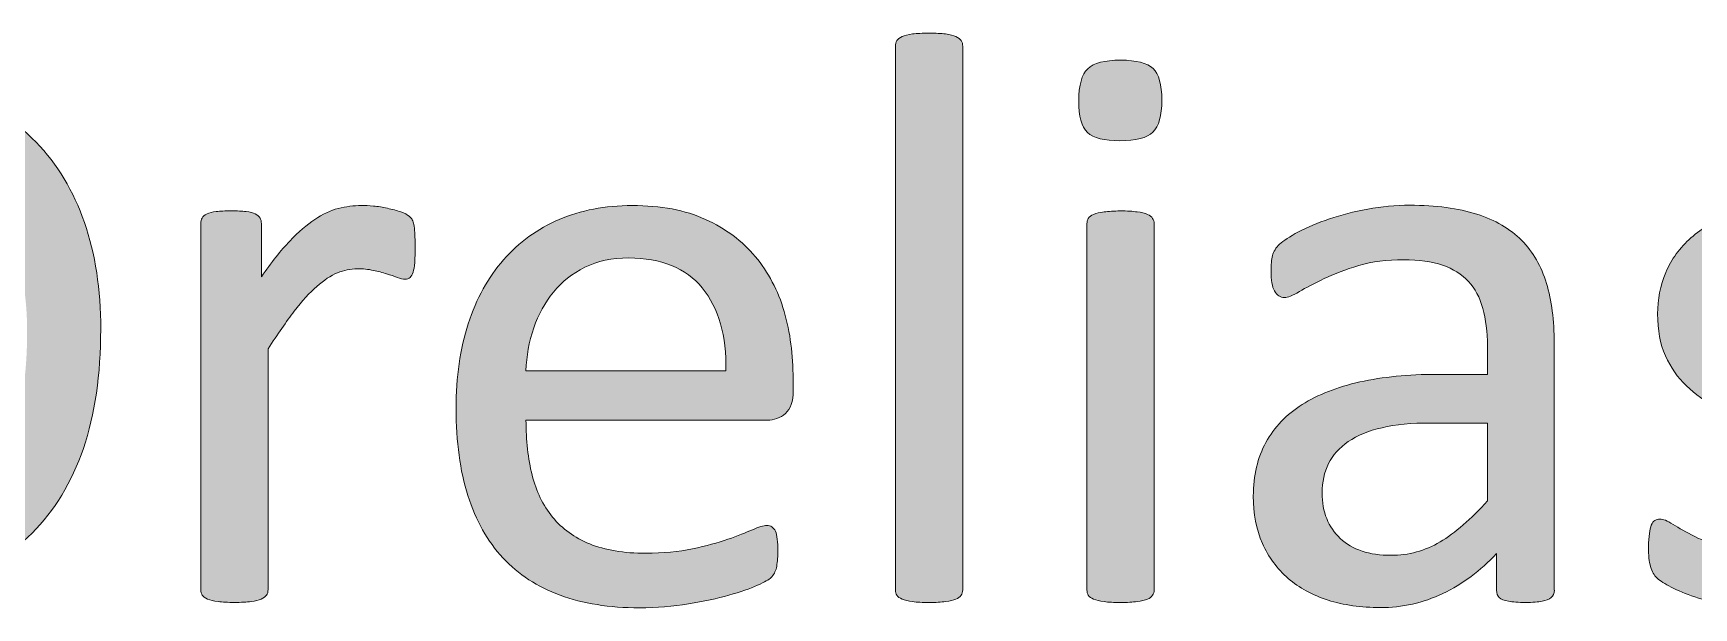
# Model space of a CAD drawing. Header units: inches. Extents: x 247 to 2765, y -1897 to -1110.
# Drawn here: x 2716.19 to 2724.05, y -1324.59 to -1321.87 of the extents above; entities that cross this region are included whole.
import ezdxf

# ---------------------------------------------------------------- set-up
doc = ezdxf.new("R2010")
doc.units = ezdxf.units.IN
doc.header["$MEASUREMENT"] = 0
doc.layers.add('Layer 1', color=7, linetype='Continuous')

# ---------------------------------------------------------------- blocks, each defined once
blk = doc.blocks.new('block 322')
at = {"layer": 'Layer 1', "true_color": 0x010101}
h = blk.add_hatch(color=18, dxfattribs=at)
h.dxf.hatch_style = 2
edge = h.paths.add_edge_path()
edge.add_spline(control_points=[(2720.5891, -1324.5062), (2720.5891, -1324.5159), (2720.586, -1324.5252), (2720.5812, -1324.5317), (2720.5764, -1324.5393), (2720.5678, -1324.5452), (2720.5571, -1324.5507), (2720.5454, -1324.5555), (2720.5292, -1324.5589), (2720.5082, -1324.5617), (2720.4875, -1324.5641), (2720.4613, -1324.5662), (2720.429, -1324.5662), (2720.3983, -1324.5662), (2720.3725, -1324.5651), (2720.3521, -1324.5617), (2720.3308, -1324.5593), (2720.3149, -1324.5552), (2720.3022, -1324.5507), (2720.2905, -1324.5448), (2720.2815, -1324.5393), (2720.2777, -1324.5317), (2720.2732, -1324.5248), (2720.2705, -1324.5162), (2720.2705, -1324.5062), (2720.2705, -1324.5062), (2720.2705, -1321.9314), (2720.2705, -1321.9314), (2720.2705, -1321.9217), (2720.2725, -1321.9121), (2720.2777, -1321.9048), (2720.2822, -1321.8973), (2720.2905, -1321.8907), (2720.3022, -1321.8849), (2720.3142, -1321.88), (2720.3308, -1321.8766), (2720.3521, -1321.8731), (2720.3725, -1321.8707), (2720.3983, -1321.8694), (2720.429, -1321.8694), (2720.4613, -1321.8694), (2720.4875, -1321.8704), (2720.5082, -1321.8731), (2720.5292, -1321.8762), (2720.5451, -1321.8804), (2720.5571, -1321.8849), (2720.5678, -1321.8907), (2720.5767, -1321.8966), (2720.5812, -1321.9048), (2720.5871, -1321.9121), (2720.5891, -1321.9214), (2720.5891, -1321.9314), (2720.5891, -1321.9314), (2720.5891, -1324.5062), (2720.5891, -1324.5062)], knot_values=[0, 0, 0, 0, 1, 1, 1, 2, 2, 2, 3, 3, 3, 4, 4, 4, 5, 5, 5, 6, 6, 6, 7, 7, 7, 8, 8, 8, 9, 9, 9, 10, 10, 10, 11, 11, 11, 12, 12, 12, 13, 13, 13, 14, 14, 14, 15, 15, 15, 16, 16, 16, 17, 17, 17, 18, 18, 18, 18], degree=3, periodic=1)
h = blk.add_hatch(color=18, dxfattribs=at)
h.dxf.hatch_style = 2
edge = h.paths.add_edge_path()
edge.add_spline(control_points=[(2721.5314, -1322.1863), (2721.5314, -1322.2607), (2721.5173, -1322.311), (2721.489, -1322.3382), (2721.4608, -1322.3655), (2721.4087, -1322.3789), (2721.3329, -1322.3789), (2721.2585, -1322.3789), (2721.2079, -1322.3658), (2721.1796, -1322.3393), (2721.1514, -1322.3127), (2721.1383, -1322.2631), (2721.1383, -1322.1901), (2721.1383, -1322.1157), (2721.1524, -1322.0647), (2721.1807, -1322.0378), (2721.2089, -1322.0106), (2721.2613, -1321.9972), (2721.3367, -1321.9972), (2721.4111, -1321.9972), (2721.4614, -1322.0106), (2721.49, -1322.0361), (2721.5176, -1322.0626), (2721.5314, -1322.1129), (2721.5314, -1322.1863)], knot_values=[0, 0, 0, 0, 1, 1, 1, 2, 2, 2, 3, 3, 3, 4, 4, 4, 5, 5, 5, 6, 6, 6, 7, 7, 7, 8, 8, 8, 8], degree=3, periodic=1)
edge = h.paths.add_edge_path()
edge.add_spline(control_points=[(2721.4949, -1324.5062), (2721.4949, -1324.5159), (2721.4921, -1324.5252), (2721.4876, -1324.5317), (2721.4825, -1324.5393), (2721.4742, -1324.5452), (2721.4628, -1324.5507), (2721.4515, -1324.5555), (2721.4349, -1324.5589), (2721.4146, -1324.5617), (2721.3939, -1324.5641), (2721.3677, -1324.5662), (2721.3354, -1324.5662), (2721.304, -1324.5662), (2721.2789, -1324.5651), (2721.2578, -1324.5617), (2721.2372, -1324.5593), (2721.2213, -1324.5552), (2721.2086, -1324.5507), (2721.1965, -1324.5448), (2721.1879, -1324.5393), (2721.1834, -1324.5317), (2721.1793, -1324.5248), (2721.1769, -1324.5162), (2721.1769, -1324.5062), (2721.1769, -1324.5062), (2721.1769, -1322.772), (2721.1769, -1322.772), (2721.1769, -1322.763), (2721.1789, -1322.7541), (2721.1834, -1322.7468), (2721.1886, -1322.7389), (2721.1965, -1322.7327), (2721.2086, -1322.7275), (2721.2206, -1322.7217), (2721.2372, -1322.7186), (2721.2578, -1322.7158), (2721.2789, -1322.7134), (2721.304, -1322.7113), (2721.3354, -1322.7113), (2721.3677, -1322.7113), (2721.3939, -1322.7131), (2721.4146, -1322.7158), (2721.4349, -1322.7182), (2721.4515, -1322.722), (2721.4628, -1322.7275), (2721.4742, -1322.7327), (2721.4832, -1322.7386), (2721.4876, -1322.7468), (2721.4925, -1322.7541), (2721.4949, -1322.7627), (2721.4949, -1322.772), (2721.4949, -1322.772), (2721.4949, -1324.5062), (2721.4949, -1324.5062)], knot_values=[0, 0, 0, 0, 1, 1, 1, 2, 2, 2, 3, 3, 3, 4, 4, 4, 5, 5, 5, 6, 6, 6, 7, 7, 7, 8, 8, 8, 9, 9, 9, 10, 10, 10, 11, 11, 11, 12, 12, 12, 13, 13, 13, 14, 14, 14, 15, 15, 15, 16, 16, 16, 17, 17, 17, 18, 18, 18, 18], degree=3, periodic=1)
h = blk.add_hatch(color=18, dxfattribs=at)
h.dxf.hatch_style = 2
edge = h.paths.add_edge_path()
edge.add_spline(control_points=[(2716.5095, -1323.2712), (2716.5095, -1323.4865), (2716.4819, -1323.6753), (2716.4275, -1323.8365), (2716.3724, -1323.9977), (2716.291, -1324.1314), (2716.1849, -1324.2372), (2716.0788, -1324.3429), (2715.9489, -1324.4225), (2715.7953, -1324.4749), (2715.6406, -1324.5276), (2715.4577, -1324.5545), (2715.2437, -1324.5545), (2715.2437, -1324.5545), (2714.7156, -1324.5545), (2714.7156, -1324.5545), (2714.686, -1324.5545), (2714.6581, -1324.5445), (2714.6326, -1324.5248), (2714.6061, -1324.5042), (2714.593, -1324.4697), (2714.593, -1324.4198), (2714.593, -1324.4198), (2714.593, -1322.1953), (2714.593, -1322.1953), (2714.593, -1322.1453), (2714.6061, -1322.1109), (2714.6326, -1322.0905), (2714.6581, -1322.0706), (2714.686, -1322.0606), (2714.7156, -1322.0606), (2714.7156, -1322.0606), (2715.2809, -1322.0606), (2715.2809, -1322.0606), (2715.4959, -1322.0606), (2715.6792, -1322.0888), (2715.828, -1322.1446), (2715.9772, -1322.2004), (2716.1023, -1322.2807), (2716.2032, -1322.3854), (2716.3038, -1322.4902), (2716.381, -1322.6173), (2716.4323, -1322.7661), (2716.484, -1322.9149), (2716.5095, -1323.0834), (2716.5095, -1323.2712)], knot_values=[0, 0, 0, 0, 1, 1, 1, 2, 2, 2, 3, 3, 3, 4, 4, 4, 5, 5, 5, 6, 6, 6, 7, 7, 7, 8, 8, 8, 9, 9, 9, 10, 10, 10, 11, 11, 11, 12, 12, 12, 13, 13, 13, 14, 14, 14, 15, 15, 15, 15], degree=3, periodic=1)
edge = h.paths.add_edge_path()
edge.add_spline(control_points=[(2716.1612, -1323.2839), (2716.1612, -1323.1492), (2716.1443, -1323.0242), (2716.1109, -1322.9077), (2716.0775, -1322.7913), (2716.0251, -1322.6907), (2715.9538, -1322.6059), (2715.8831, -1322.5215), (2715.7925, -1322.455), (2715.683, -1322.4075), (2715.5738, -1322.3599), (2715.4332, -1322.3362), (2715.261, -1322.3362), (2715.261, -1322.3362), (2714.9237, -1322.3362), (2714.9237, -1322.3362), (2714.9237, -1322.3362), (2714.9237, -1324.2764), (2714.9237, -1324.2764), (2714.9237, -1324.2764), (2715.2654, -1324.2764), (2715.2654, -1324.2764), (2715.4239, -1324.2764), (2715.559, -1324.2568), (2715.6682, -1324.2168), (2715.7781, -1324.1769), (2715.8687, -1324.1159), (2715.9417, -1324.0332), (2716.0151, -1323.9516), (2716.0692, -1323.8486), (2716.1067, -1323.7239), (2716.1426, -1323.6005), (2716.1612, -1323.4538), (2716.1612, -1323.2839)], knot_values=[0, 0, 0, 0, 1, 1, 1, 2, 2, 2, 3, 3, 3, 4, 4, 4, 5, 5, 5, 6, 6, 6, 7, 7, 7, 8, 8, 8, 9, 9, 9, 10, 10, 10, 11, 11, 11, 11], degree=3, periodic=1)
h = blk.add_hatch(color=18, dxfattribs=at)
h.dxf.hatch_style = 2
edge = h.paths.add_edge_path()
edge.add_spline(control_points=[(2717.9974, -1322.885), (2717.9974, -1322.9132), (2717.9967, -1322.937), (2717.9953, -1322.9563), (2717.9943, -1322.9756), (2717.9915, -1322.9907), (2717.9881, -1323.0014), (2717.9843, -1323.0124), (2717.9795, -1323.0207), (2717.9736, -1323.0266), (2717.9678, -1323.0321), (2717.9599, -1323.0345), (2717.9495, -1323.0345), (2717.9399, -1323.0345), (2717.9275, -1323.0317), (2717.9127, -1323.0266), (2717.8978, -1323.02), (2717.8813, -1323.0149), (2717.862, -1323.0093), (2717.8431, -1323.0028), (2717.8231, -1322.998), (2717.7993, -1322.9931), (2717.7766, -1322.9876), (2717.7511, -1322.9852), (2717.7242, -1322.9852), (2717.6918, -1322.9852), (2717.6605, -1322.9921), (2717.6298, -1323.0045), (2717.5985, -1323.0176), (2717.5657, -1323.0393), (2717.5323, -1323.0686), (2717.4982, -1323.0982), (2717.4627, -1323.1368), (2717.4255, -1323.1861), (2717.388, -1323.235), (2717.3463, -1323.2946), (2717.3015, -1323.3652), (2717.3015, -1323.3652), (2717.3015, -1324.5052), (2717.3015, -1324.5052), (2717.3015, -1324.5155), (2717.2987, -1324.5248), (2717.2943, -1324.5314), (2717.2891, -1324.539), (2717.2808, -1324.5448), (2717.2695, -1324.5496), (2717.2581, -1324.5552), (2717.2415, -1324.5586), (2717.2212, -1324.5614), (2717.2006, -1324.5638), (2717.1744, -1324.5658), (2717.142, -1324.5658), (2717.1113, -1324.5658), (2717.0855, -1324.5641), (2717.0645, -1324.5614), (2717.0438, -1324.5589), (2717.028, -1324.5548), (2717.0152, -1324.5496), (2717.0031, -1324.5445), (2716.9945, -1324.539), (2716.9901, -1324.5314), (2716.9859, -1324.5245), (2716.9835, -1324.5159), (2716.9835, -1324.5052), (2716.9835, -1324.5052), (2716.9835, -1322.7713), (2716.9835, -1322.7713), (2716.9835, -1322.7613), (2716.9852, -1322.752), (2716.9894, -1322.7454), (2716.9932, -1322.7379), (2717.0007, -1322.732), (2717.0125, -1322.7255), (2717.0231, -1322.72), (2717.0379, -1322.7165), (2717.0565, -1322.7144), (2717.0748, -1322.712), (2717.0975, -1322.711), (2717.1272, -1322.711), (2717.1554, -1322.711), (2717.1788, -1322.712), (2717.1975, -1322.7144), (2717.2161, -1322.7165), (2717.2305, -1322.7203), (2717.2409, -1322.7255), (2717.2512, -1322.732), (2717.2588, -1322.7379), (2717.2633, -1322.7454), (2717.2674, -1322.7523), (2717.2698, -1322.7613), (2717.2698, -1322.7713), (2717.2698, -1322.7713), (2717.2698, -1323.0242), (2717.2698, -1323.0242), (2717.3173, -1322.9546), (2717.3621, -1322.8981), (2717.4038, -1322.8543), (2717.4455, -1322.8106), (2717.4851, -1322.7765), (2717.5227, -1322.7513), (2717.5595, -1322.7262), (2717.5964, -1322.7089), (2717.6333, -1322.7), (2717.6701, -1322.6903), (2717.7066, -1322.6855), (2717.7438, -1322.6855), (2717.7607, -1322.6855), (2717.7797, -1322.6865), (2717.8, -1322.6883), (2717.822, -1322.69), (2717.8434, -1322.6938), (2717.8665, -1322.6989), (2717.8889, -1322.7041), (2717.9106, -1322.7093), (2717.9292, -1322.7162), (2717.9478, -1322.7224), (2717.9609, -1322.7293), (2717.9688, -1322.7355), (2717.976, -1322.742), (2717.9816, -1322.7479), (2717.984, -1322.7537), (2717.9867, -1322.7603), (2717.9888, -1322.7671), (2717.9909, -1322.7761), (2717.9933, -1322.7844), (2717.9946, -1322.7982), (2717.9953, -1322.8154), (2717.9967, -1322.8326), (2717.9974, -1322.8557), (2717.9974, -1322.885)], knot_values=[0, 0, 0, 0, 1, 1, 1, 2, 2, 2, 3, 3, 3, 4, 4, 4, 5, 5, 5, 6, 6, 6, 7, 7, 7, 8, 8, 8, 9, 9, 9, 10, 10, 10, 11, 11, 11, 12, 12, 12, 13, 13, 13, 14, 14, 14, 15, 15, 15, 16, 16, 16, 17, 17, 17, 18, 18, 18, 19, 19, 19, 20, 20, 20, 21, 21, 21, 22, 22, 22, 23, 23, 23, 24, 24, 24, 25, 25, 25, 26, 26, 26, 27, 27, 27, 28, 28, 28, 29, 29, 29, 30, 30, 30, 31, 31, 31, 32, 32, 32, 33, 33, 33, 34, 34, 34, 35, 35, 35, 36, 36, 36, 37, 37, 37, 38, 38, 38, 39, 39, 39, 40, 40, 40, 41, 41, 41, 42, 42, 42, 43, 43, 43, 43], degree=3, periodic=1)
h = blk.add_hatch(color=18, dxfattribs=at)
h.dxf.hatch_style = 2
edge = h.paths.add_edge_path()
edge.add_spline(control_points=[(2719.7871, -1323.5633), (2719.7871, -1323.614), (2719.7747, -1323.6491), (2719.7503, -1323.6708), (2719.7251, -1323.6918), (2719.6965, -1323.7025), (2719.6641, -1323.7025), (2719.6641, -1323.7025), (2718.5221, -1323.7025), (2718.5221, -1323.7025), (2718.5221, -1323.7983), (2718.5317, -1323.8854), (2718.551, -1323.9629), (2718.5707, -1324.0398), (2718.6027, -1324.1056), (2718.6478, -1324.1614), (2718.693, -1324.2172), (2718.7519, -1324.2592), (2718.8239, -1324.2885), (2718.8962, -1324.3181), (2718.9848, -1324.3329), (2719.0892, -1324.3329), (2719.1711, -1324.3329), (2719.2449, -1324.3254), (2719.31, -1324.3119), (2719.3748, -1324.2985), (2719.4306, -1324.2833), (2719.4774, -1324.2668), (2719.5246, -1324.2503), (2719.5632, -1324.2351), (2719.5939, -1324.2217), (2719.6242, -1324.2082), (2719.6469, -1324.2017), (2719.6624, -1324.2017), (2719.6707, -1324.2017), (2719.6796, -1324.2038), (2719.6858, -1324.2082), (2719.6934, -1324.2134), (2719.6986, -1324.2196), (2719.7024, -1324.2289), (2719.7069, -1324.2375), (2719.71, -1324.2503), (2719.711, -1324.2661), (2719.7131, -1324.282), (2719.7141, -1324.3023), (2719.7141, -1324.325), (2719.7141, -1324.3416), (2719.7134, -1324.356), (2719.712, -1324.3684), (2719.711, -1324.3808), (2719.7093, -1324.3919), (2719.7072, -1324.4012), (2719.7055, -1324.4108), (2719.7013, -1324.4201), (2719.6976, -1324.4273), (2719.6931, -1324.4349), (2719.6872, -1324.4422), (2719.6803, -1324.4497), (2719.6731, -1324.457), (2719.6524, -1324.4683), (2719.6176, -1324.4845), (2719.5825, -1324.5004), (2719.5374, -1324.5162), (2719.4829, -1324.5317), (2719.4275, -1324.5469), (2719.3637, -1324.561), (2719.291, -1324.5731), (2719.2183, -1324.5851), (2719.1405, -1324.5913), (2719.0588, -1324.5913), (2718.9162, -1324.5913), (2718.7915, -1324.5713), (2718.6837, -1324.5317), (2718.5765, -1324.4925), (2718.4863, -1324.4335), (2718.4129, -1324.3546), (2718.3398, -1324.2764), (2718.2844, -1324.1779), (2718.2472, -1324.0597), (2718.2096, -1323.9416), (2718.1914, -1323.8041), (2718.1914, -1323.6474), (2718.1914, -1323.4985), (2718.2107, -1323.3645), (2718.2492, -1323.2457), (2718.2875, -1323.1268), (2718.3433, -1323.0259), (2718.416, -1322.9428), (2718.4883, -1322.8602), (2718.5762, -1322.7964), (2718.6788, -1322.752), (2718.7819, -1322.7079), (2718.8966, -1322.6858), (2719.0244, -1322.6858), (2719.1605, -1322.6858), (2719.2762, -1322.7075), (2719.3713, -1322.7513), (2719.4671, -1322.7951), (2719.5456, -1322.854), (2719.6073, -1322.9277), (2719.669, -1323.0014), (2719.7151, -1323.0882), (2719.7441, -1323.1878), (2719.7727, -1323.2874), (2719.7864, -1323.3935), (2719.7864, -1323.5065), (2719.7864, -1323.5065), (2719.7871, -1323.5633), (2719.7871, -1323.5633), (2719.7871, -1323.5633), (2719.7871, -1323.5633), (2719.7871, -1323.5633)], knot_values=[0, 0, 0, 0, 1, 1, 1, 2, 2, 2, 3, 3, 3, 4, 4, 4, 5, 5, 5, 6, 6, 6, 7, 7, 7, 8, 8, 8, 9, 9, 9, 10, 10, 10, 11, 11, 11, 12, 12, 12, 13, 13, 13, 14, 14, 14, 15, 15, 15, 16, 16, 16, 17, 17, 17, 18, 18, 18, 19, 19, 19, 20, 20, 20, 21, 21, 21, 22, 22, 22, 23, 23, 23, 24, 24, 24, 25, 25, 25, 26, 26, 26, 27, 27, 27, 28, 28, 28, 29, 29, 29, 30, 30, 30, 31, 31, 31, 32, 32, 32, 33, 33, 33, 34, 34, 34, 35, 35, 35, 36, 36, 36, 37, 37, 37, 37], degree=3, periodic=1)
edge = h.paths.add_edge_path()
edge.add_spline(control_points=[(2719.4678, -1323.4693), (2719.4719, -1323.3022), (2719.434, -1323.1713), (2719.3565, -1323.0762), (2719.2786, -1322.9814), (2719.1625, -1322.9342), (2719.0085, -1322.9342), (2718.9296, -1322.9342), (2718.8607, -1322.9491), (2718.8011, -1322.9783), (2718.7415, -1323.008), (2718.6919, -1323.0465), (2718.652, -1323.0958), (2718.6117, -1323.1444), (2718.5807, -1323.2012), (2718.559, -1323.2657), (2718.5366, -1323.3311), (2718.5238, -1323.3983), (2718.5221, -1323.4689), (2718.5221, -1323.4689), (2719.4678, -1323.4693), (2719.4678, -1323.4693), (2719.4678, -1323.4693), (2719.4678, -1323.4693), (2719.4678, -1323.4693)], knot_values=[0, 0, 0, 0, 1, 1, 1, 2, 2, 2, 3, 3, 3, 4, 4, 4, 5, 5, 5, 6, 6, 6, 7, 7, 7, 8, 8, 8, 8], degree=3, periodic=1)
h = blk.add_hatch(color=18, dxfattribs=at)
h.dxf.hatch_style = 2
edge = h.paths.add_edge_path()
edge.add_spline(control_points=[(2723.389, -1324.5083), (2723.389, -1324.5235), (2723.3838, -1324.5345), (2723.3735, -1324.5428), (2723.3638, -1324.5507), (2723.3497, -1324.5562), (2723.3311, -1324.56), (2723.3132, -1324.5638), (2723.287, -1324.5662), (2723.2522, -1324.5662), (2723.2188, -1324.5662), (2723.1923, -1324.5638), (2723.1719, -1324.56), (2723.1516, -1324.5562), (2723.1371, -1324.551), (2723.1285, -1324.5428), (2723.1199, -1324.5352), (2723.1154, -1324.5235), (2723.1154, -1324.5083), (2723.1154, -1324.5083), (2723.1154, -1324.3347), (2723.1154, -1324.3347), (2723.0396, -1324.4153), (2722.9552, -1324.4787), (2722.8612, -1324.5235), (2722.7682, -1324.5682), (2722.6696, -1324.5903), (2722.5656, -1324.5903), (2722.4743, -1324.5903), (2722.3916, -1324.5782), (2722.3179, -1324.5548), (2722.2438, -1324.531), (2722.1811, -1324.4966), (2722.1295, -1324.4518), (2722.0778, -1324.407), (2722.0364, -1324.3515), (2722.0075, -1324.2861), (2721.9789, -1324.2199), (2721.9644, -1324.1459), (2721.9644, -1324.0618), (2721.9644, -1323.965), (2721.9848, -1323.8796), (2722.024, -1323.8076), (2722.064, -1323.7356), (2722.1208, -1323.6756), (2722.1956, -1323.6284), (2722.27, -1323.5812), (2722.3613, -1323.5454), (2722.4691, -1323.5216), (2722.5766, -1323.4975), (2722.6979, -1323.4855), (2722.8326, -1323.4855), (2722.8326, -1323.4855), (2723.0724, -1323.4855), (2723.0724, -1323.4855), (2723.0724, -1323.4855), (2723.0724, -1323.3507), (2723.0724, -1323.3507), (2723.0724, -1323.2839), (2723.0648, -1323.2247), (2723.0503, -1323.1733), (2723.0362, -1323.1216), (2723.0138, -1323.0789), (2722.9825, -1323.0452), (2722.9504, -1323.0114), (2722.9105, -1322.9856), (2722.8595, -1322.9683), (2722.8095, -1322.9511), (2722.7485, -1322.9422), (2722.6755, -1322.9422), (2722.5963, -1322.9422), (2722.5263, -1322.9515), (2722.4636, -1322.9701), (2722.4013, -1322.9887), (2722.3468, -1323.0093), (2722.3, -1323.0317), (2722.2528, -1323.0545), (2722.2139, -1323.0748), (2722.1822, -1323.0934), (2722.1508, -1323.1127), (2722.1274, -1323.1213), (2722.1119, -1323.1213), (2722.1022, -1323.1213), (2722.0926, -1323.1189), (2722.0857, -1323.1141), (2722.0781, -1323.1086), (2722.0712, -1323.101), (2722.0647, -1323.0906), (2722.0588, -1323.081), (2722.0554, -1323.0679), (2722.0523, -1323.0517), (2722.0495, -1323.0352), (2722.0485, -1323.0173), (2722.0485, -1322.9987), (2722.0485, -1322.9666), (2722.0506, -1322.9411), (2722.0554, -1322.9225), (2722.0602, -1322.9039), (2722.0712, -1322.8857), (2722.0885, -1322.8695), (2722.106, -1322.8529), (2722.1357, -1322.8333), (2722.178, -1322.8106), (2722.2207, -1322.7885), (2722.2693, -1322.7675), (2722.3248, -1322.7489), (2722.3799, -1322.7303), (2722.4402, -1322.7148), (2722.5057, -1322.7027), (2722.5718, -1322.6907), (2722.6373, -1322.6845), (2722.7044, -1322.6845), (2722.8291, -1322.6845), (2722.9346, -1322.6986), (2723.0217, -1322.7265), (2723.1092, -1322.7544), (2723.1799, -1322.7961), (2723.2346, -1322.8512), (2723.2877, -1322.906), (2723.3277, -1322.9735), (2723.3521, -1323.0545), (2723.3759, -1323.1351), (2723.3886, -1323.2298), (2723.3886, -1323.3377), (2723.3886, -1323.3377), (2723.3886, -1324.5083), (2723.3886, -1324.5083), (2723.3886, -1324.5083), (2723.389, -1324.5083), (2723.389, -1324.5083)], knot_values=[0, 0, 0, 0, 1, 1, 1, 2, 2, 2, 3, 3, 3, 4, 4, 4, 5, 5, 5, 6, 6, 6, 7, 7, 7, 8, 8, 8, 9, 9, 9, 10, 10, 10, 11, 11, 11, 12, 12, 12, 13, 13, 13, 14, 14, 14, 15, 15, 15, 16, 16, 16, 17, 17, 17, 18, 18, 18, 19, 19, 19, 20, 20, 20, 21, 21, 21, 22, 22, 22, 23, 23, 23, 24, 24, 24, 25, 25, 25, 26, 26, 26, 27, 27, 27, 28, 28, 28, 29, 29, 29, 30, 30, 30, 31, 31, 31, 32, 32, 32, 33, 33, 33, 34, 34, 34, 35, 35, 35, 36, 36, 36, 37, 37, 37, 38, 38, 38, 39, 39, 39, 40, 40, 40, 41, 41, 41, 42, 42, 42, 43, 43, 43, 43], degree=3, periodic=1)
edge = h.paths.add_edge_path()
edge.add_spline(control_points=[(2723.0734, -1323.7159), (2723.0734, -1323.7159), (2722.8012, -1323.7159), (2722.8012, -1323.7159), (2722.7137, -1323.7159), (2722.6379, -1323.7232), (2722.5739, -1323.738), (2722.5091, -1323.7528), (2722.4564, -1323.7748), (2722.414, -1323.8041), (2722.3716, -1323.8334), (2722.3403, -1323.8675), (2722.3203, -1323.9082), (2722.3, -1323.9488), (2722.29, -1323.9953), (2722.29, -1324.0477), (2722.29, -1324.1376), (2722.3189, -1324.2093), (2722.3758, -1324.2627), (2722.433, -1324.3161), (2722.5136, -1324.3426), (2722.6162, -1324.3426), (2722.6989, -1324.3426), (2722.7771, -1324.3216), (2722.8481, -1324.2792), (2722.9191, -1324.2368), (2722.9938, -1324.1721), (2723.0731, -1324.0846), (2723.0731, -1324.0846), (2723.0734, -1323.7159), (2723.0734, -1323.7159), (2723.0734, -1323.7159), (2723.0734, -1323.7159), (2723.0734, -1323.7159)], knot_values=[0, 0, 0, 0, 1, 1, 1, 2, 2, 2, 3, 3, 3, 4, 4, 4, 5, 5, 5, 6, 6, 6, 7, 7, 7, 8, 8, 8, 9, 9, 9, 10, 10, 10, 11, 11, 11, 11], degree=3, periodic=1)
h = blk.add_hatch(color=18, dxfattribs=at)
h.dxf.hatch_style = 2
edge = h.paths.add_edge_path()
edge.add_spline(control_points=[(2725.0616, -1324.0336), (2725.0616, -1324.1221), (2725.045, -1324.2017), (2725.0123, -1324.2713), (2724.9789, -1324.3398), (2724.9324, -1324.3984), (2724.8724, -1324.4459), (2724.8121, -1324.4942), (2724.7401, -1324.5293), (2724.6564, -1324.5545), (2724.5737, -1324.5782), (2724.4811, -1324.591), (2724.3819, -1324.591), (2724.3195, -1324.591), (2724.2606, -1324.5862), (2724.2055, -1324.5765), (2724.1497, -1324.5676), (2724.0987, -1324.5548), (2724.0542, -1324.54), (2724.0101, -1324.5252), (2723.9733, -1324.51), (2723.9423, -1324.4938), (2723.9116, -1324.4776), (2723.8892, -1324.4635), (2723.8751, -1324.4504), (2723.8606, -1324.4373), (2723.8513, -1324.4198), (2723.8441, -1324.3963), (2723.8375, -1324.3733), (2723.8348, -1324.3416), (2723.8348, -1324.3019), (2723.8348, -1324.2775), (2723.8365, -1324.2572), (2723.8389, -1324.2396), (2723.8417, -1324.223), (2723.8448, -1324.2093), (2723.8479, -1324.1996), (2723.8523, -1324.1893), (2723.8572, -1324.1817), (2723.8651, -1324.1772), (2723.872, -1324.1727), (2723.8802, -1324.1707), (2723.8885, -1324.1707), (2723.9026, -1324.1707), (2723.9237, -1324.1786), (2723.9509, -1324.1962), (2723.9788, -1324.2141), (2724.0132, -1324.233), (2724.0532, -1324.253), (2724.0935, -1324.274), (2724.1414, -1324.2926), (2724.1969, -1324.3099), (2724.252, -1324.3271), (2724.3154, -1324.336), (2724.3874, -1324.336), (2724.4415, -1324.336), (2724.4904, -1324.3302), (2724.5338, -1324.3188), (2724.5775, -1324.3071), (2724.6154, -1324.2902), (2724.6475, -1324.2671), (2724.6799, -1324.2451), (2724.7043, -1324.2162), (2724.7219, -1324.1817), (2724.7391, -1324.1469), (2724.7477, -1324.1056), (2724.7477, -1324.058), (2724.7477, -1324.0095), (2724.7353, -1323.9681), (2724.7102, -1323.9347), (2724.6861, -1323.9006), (2724.6519, -1323.8713), (2724.6113, -1323.8462), (2724.5706, -1323.8203), (2724.5245, -1323.7972), (2724.4721, -1323.7776), (2724.4204, -1323.758), (2724.3677, -1323.7369), (2724.3133, -1323.7152), (2724.2592, -1323.6928), (2724.2055, -1323.6687), (2724.1534, -1323.6412), (2724.1021, -1323.6136), (2724.0556, -1323.5795), (2724.0139, -1323.5399), (2723.9729, -1323.4999), (2723.9398, -1323.4524), (2723.9147, -1323.3973), (2723.8896, -1323.3421), (2723.8778, -1323.276), (2723.8778, -1323.1988), (2723.8778, -1323.1306), (2723.8906, -1323.0655), (2723.9168, -1323.0024), (2723.9429, -1322.9404), (2723.9833, -1322.8857), (2724.0356, -1322.8388), (2724.088, -1322.792), (2724.1545, -1322.7547), (2724.2334, -1322.7268), (2724.3123, -1322.6986), (2724.4046, -1322.6845), (2724.51, -1322.6845), (2724.5562, -1322.6845), (2724.6023, -1322.6883), (2724.6485, -1322.6955), (2724.695, -1322.7034), (2724.7367, -1322.7134), (2724.7739, -1322.7244), (2724.8104, -1322.7361), (2724.8421, -1322.7485), (2724.8693, -1322.762), (2724.8955, -1322.7754), (2724.9155, -1322.7875), (2724.9289, -1322.7975), (2724.9424, -1322.8078), (2724.9513, -1322.8174), (2724.9562, -1322.8247), (2724.9606, -1322.8323), (2724.9634, -1322.8409), (2724.9658, -1322.8509), (2724.9675, -1322.8605), (2724.9696, -1322.8726), (2724.9713, -1322.8863), (2724.9734, -1322.9005), (2724.9744, -1322.9184), (2724.9744, -1322.9384), (2724.9744, -1322.9604), (2724.9734, -1322.979), (2724.9713, -1322.9952), (2724.9696, -1323.0111), (2724.9661, -1323.0245), (2724.962, -1323.0348), (2724.9575, -1323.0445), (2724.9524, -1323.0524), (2724.9455, -1323.0569), (2724.9389, -1323.0614), (2724.9324, -1323.0641), (2724.9241, -1323.0641), (2724.9127, -1323.0641), (2724.8959, -1323.0565), (2724.8735, -1323.0424), (2724.8514, -1323.0283), (2724.8232, -1323.0131), (2724.7894, -1322.9973), (2724.7539, -1322.9814), (2724.714, -1322.9663), (2724.6664, -1322.9522), (2724.6192, -1322.938), (2724.5662, -1322.9308), (2724.5055, -1322.9308), (2724.4521, -1322.9308), (2724.4042, -1322.937), (2724.3636, -1322.9494), (2724.3223, -1322.9618), (2724.2881, -1322.979), (2724.2623, -1323.0007), (2724.2361, -1323.0235), (2724.2161, -1323.0503), (2724.2027, -1323.0813), (2724.1889, -1323.112), (2724.1817, -1323.1454), (2724.1817, -1323.1812), (2724.1817, -1323.2315), (2724.1944, -1323.2736), (2724.2203, -1323.3073), (2724.2458, -1323.3414), (2724.2792, -1323.3714), (2724.3205, -1323.3969), (2724.3615, -1323.4228), (2724.4084, -1323.4465), (2724.4604, -1323.4665), (2724.5131, -1323.4868), (2724.5672, -1323.5082), (2724.6213, -1323.5299), (2724.6757, -1323.5523), (2724.7305, -1323.5761), (2724.7832, -1323.6033), (2724.8363, -1323.6305), (2724.8838, -1323.6629), (2724.9248, -1323.7015), (2724.9658, -1323.74), (2724.9989, -1323.7866), (2725.024, -1323.8403), (2725.0488, -1323.8954), (2725.0616, -1323.9592), (2725.0616, -1324.0336)], knot_values=[0, 0, 0, 0, 1, 1, 1, 2, 2, 2, 3, 3, 3, 4, 4, 4, 5, 5, 5, 6, 6, 6, 7, 7, 7, 8, 8, 8, 9, 9, 9, 10, 10, 10, 11, 11, 11, 12, 12, 12, 13, 13, 13, 14, 14, 14, 15, 15, 15, 16, 16, 16, 17, 17, 17, 18, 18, 18, 19, 19, 19, 20, 20, 20, 21, 21, 21, 22, 22, 22, 23, 23, 23, 24, 24, 24, 25, 25, 25, 26, 26, 26, 27, 27, 27, 28, 28, 28, 29, 29, 29, 30, 30, 30, 31, 31, 31, 32, 32, 32, 33, 33, 33, 34, 34, 34, 35, 35, 35, 36, 36, 36, 37, 37, 37, 38, 38, 38, 39, 39, 39, 40, 40, 40, 41, 41, 41, 42, 42, 42, 43, 43, 43, 44, 44, 44, 45, 45, 45, 46, 46, 46, 47, 47, 47, 48, 48, 48, 49, 49, 49, 50, 50, 50, 51, 51, 51, 52, 52, 52, 53, 53, 53, 54, 54, 54, 55, 55, 55, 56, 56, 56, 57, 57, 57, 58, 58, 58, 59, 59, 59, 60, 60, 60, 61, 61, 61, 62, 62, 62, 62], degree=3, periodic=1)
at = {"layer": 'Layer 1', "lineweight": 0}
for points, knots in [([(2720.5891, -1324.5062), (2720.5891, -1324.5159), (2720.586, -1324.5252), (2720.5812, -1324.5317), (2720.5764, -1324.5393), (2720.5678, -1324.5452), (2720.5571, -1324.5507), (2720.5454, -1324.5555), (2720.5292, -1324.5589), (2720.5082, -1324.5617), (2720.4875, -1324.5641), (2720.4613, -1324.5662), (2720.429, -1324.5662), (2720.3983, -1324.5662), (2720.3725, -1324.5651), (2720.3521, -1324.5617), (2720.3308, -1324.5593), (2720.3149, -1324.5552), (2720.3022, -1324.5507), (2720.2905, -1324.5448), (2720.2815, -1324.5393), (2720.2777, -1324.5317), (2720.2732, -1324.5248), (2720.2705, -1324.5162), (2720.2705, -1324.5062), (2720.2705, -1324.5062), (2720.2705, -1321.9314), (2720.2705, -1321.9314), (2720.2705, -1321.9217), (2720.2725, -1321.9121), (2720.2777, -1321.9048), (2720.2822, -1321.8973), (2720.2905, -1321.8907), (2720.3022, -1321.8849), (2720.3142, -1321.88), (2720.3308, -1321.8766), (2720.3521, -1321.8731), (2720.3725, -1321.8707), (2720.3983, -1321.8694), (2720.429, -1321.8694), (2720.4613, -1321.8694), (2720.4875, -1321.8704), (2720.5082, -1321.8731), (2720.5292, -1321.8762), (2720.5451, -1321.8804), (2720.5571, -1321.8849), (2720.5678, -1321.8907), (2720.5767, -1321.8966), (2720.5812, -1321.9048), (2720.5871, -1321.9121), (2720.5891, -1321.9214), (2720.5891, -1321.9314), (2720.5891, -1321.9314), (2720.5891, -1324.5062), (2720.5891, -1324.5062)], [0, 0, 0, 0, 1, 1, 1, 2, 2, 2, 3, 3, 3, 4, 4, 4, 5, 5, 5, 6, 6, 6, 7, 7, 7, 8, 8, 8, 9, 9, 9, 10, 10, 10, 11, 11, 11, 12, 12, 12, 13, 13, 13, 14, 14, 14, 15, 15, 15, 16, 16, 16, 17, 17, 17, 18, 18, 18, 18]), ([(2721.5314, -1322.1863), (2721.5314, -1322.2607), (2721.5173, -1322.311), (2721.489, -1322.3382), (2721.4608, -1322.3655), (2721.4087, -1322.3789), (2721.3329, -1322.3789), (2721.2585, -1322.3789), (2721.2079, -1322.3658), (2721.1796, -1322.3393), (2721.1514, -1322.3127), (2721.1383, -1322.2631), (2721.1383, -1322.1901), (2721.1383, -1322.1157), (2721.1524, -1322.0647), (2721.1807, -1322.0378), (2721.2089, -1322.0106), (2721.2613, -1321.9972), (2721.3367, -1321.9972), (2721.4111, -1321.9972), (2721.4614, -1322.0106), (2721.49, -1322.0361), (2721.5176, -1322.0626), (2721.5314, -1322.1129), (2721.5314, -1322.1863)], [0, 0, 0, 0, 1, 1, 1, 2, 2, 2, 3, 3, 3, 4, 4, 4, 5, 5, 5, 6, 6, 6, 7, 7, 7, 8, 8, 8, 8]), ([(2716.5095, -1323.2712), (2716.5095, -1323.4865), (2716.4819, -1323.6753), (2716.4275, -1323.8365), (2716.3724, -1323.9977), (2716.291, -1324.1314), (2716.1849, -1324.2372), (2716.0788, -1324.3429), (2715.9489, -1324.4225), (2715.7953, -1324.4749), (2715.6406, -1324.5276), (2715.4577, -1324.5545), (2715.2437, -1324.5545), (2715.2437, -1324.5545), (2714.7156, -1324.5545), (2714.7156, -1324.5545), (2714.686, -1324.5545), (2714.6581, -1324.5445), (2714.6326, -1324.5248), (2714.6061, -1324.5042), (2714.593, -1324.4697), (2714.593, -1324.4198), (2714.593, -1324.4198), (2714.593, -1322.1953), (2714.593, -1322.1953), (2714.593, -1322.1453), (2714.6061, -1322.1109), (2714.6326, -1322.0905), (2714.6581, -1322.0706), (2714.686, -1322.0606), (2714.7156, -1322.0606), (2714.7156, -1322.0606), (2715.2809, -1322.0606), (2715.2809, -1322.0606), (2715.4959, -1322.0606), (2715.6792, -1322.0888), (2715.828, -1322.1446), (2715.9772, -1322.2004), (2716.1023, -1322.2807), (2716.2032, -1322.3854), (2716.3038, -1322.4902), (2716.381, -1322.6173), (2716.4323, -1322.7661), (2716.484, -1322.9149), (2716.5095, -1323.0834), (2716.5095, -1323.2712)], [0, 0, 0, 0, 1, 1, 1, 2, 2, 2, 3, 3, 3, 4, 4, 4, 5, 5, 5, 6, 6, 6, 7, 7, 7, 8, 8, 8, 9, 9, 9, 10, 10, 10, 11, 11, 11, 12, 12, 12, 13, 13, 13, 14, 14, 14, 15, 15, 15, 15]), ([(2717.9974, -1322.885), (2717.9974, -1322.9132), (2717.9967, -1322.937), (2717.9953, -1322.9563), (2717.9943, -1322.9756), (2717.9915, -1322.9907), (2717.9881, -1323.0014), (2717.9843, -1323.0124), (2717.9795, -1323.0207), (2717.9736, -1323.0266), (2717.9678, -1323.0321), (2717.9599, -1323.0345), (2717.9495, -1323.0345), (2717.9399, -1323.0345), (2717.9275, -1323.0317), (2717.9127, -1323.0266), (2717.8978, -1323.02), (2717.8813, -1323.0149), (2717.862, -1323.0093), (2717.8431, -1323.0028), (2717.8231, -1322.998), (2717.7993, -1322.9931), (2717.7766, -1322.9876), (2717.7511, -1322.9852), (2717.7242, -1322.9852), (2717.6918, -1322.9852), (2717.6605, -1322.9921), (2717.6298, -1323.0045), (2717.5985, -1323.0176), (2717.5657, -1323.0393), (2717.5323, -1323.0686), (2717.4982, -1323.0982), (2717.4627, -1323.1368), (2717.4255, -1323.1861), (2717.388, -1323.235), (2717.3463, -1323.2946), (2717.3015, -1323.3652), (2717.3015, -1323.3652), (2717.3015, -1324.5052), (2717.3015, -1324.5052), (2717.3015, -1324.5155), (2717.2987, -1324.5248), (2717.2943, -1324.5314), (2717.2891, -1324.539), (2717.2808, -1324.5448), (2717.2695, -1324.5496), (2717.2581, -1324.5552), (2717.2415, -1324.5586), (2717.2212, -1324.5614), (2717.2006, -1324.5638), (2717.1744, -1324.5658), (2717.142, -1324.5658), (2717.1113, -1324.5658), (2717.0855, -1324.5641), (2717.0645, -1324.5614), (2717.0438, -1324.5589), (2717.028, -1324.5548), (2717.0152, -1324.5496), (2717.0031, -1324.5445), (2716.9945, -1324.539), (2716.9901, -1324.5314), (2716.9859, -1324.5245), (2716.9835, -1324.5159), (2716.9835, -1324.5052), (2716.9835, -1324.5052), (2716.9835, -1322.7713), (2716.9835, -1322.7713), (2716.9835, -1322.7613), (2716.9852, -1322.752), (2716.9894, -1322.7454), (2716.9932, -1322.7379), (2717.0007, -1322.732), (2717.0125, -1322.7255), (2717.0231, -1322.72), (2717.0379, -1322.7165), (2717.0565, -1322.7144), (2717.0748, -1322.712), (2717.0975, -1322.711), (2717.1272, -1322.711), (2717.1554, -1322.711), (2717.1788, -1322.712), (2717.1975, -1322.7144), (2717.2161, -1322.7165), (2717.2305, -1322.7203), (2717.2409, -1322.7255), (2717.2512, -1322.732), (2717.2588, -1322.7379), (2717.2633, -1322.7454), (2717.2674, -1322.7523), (2717.2698, -1322.7613), (2717.2698, -1322.7713), (2717.2698, -1322.7713), (2717.2698, -1323.0242), (2717.2698, -1323.0242), (2717.3173, -1322.9546), (2717.3621, -1322.8981), (2717.4038, -1322.8543), (2717.4455, -1322.8106), (2717.4851, -1322.7765), (2717.5227, -1322.7513), (2717.5595, -1322.7262), (2717.5964, -1322.7089), (2717.6333, -1322.7), (2717.6701, -1322.6903), (2717.7066, -1322.6855), (2717.7438, -1322.6855), (2717.7607, -1322.6855), (2717.7797, -1322.6865), (2717.8, -1322.6883), (2717.822, -1322.69), (2717.8434, -1322.6938), (2717.8665, -1322.6989), (2717.8889, -1322.7041), (2717.9106, -1322.7093), (2717.9292, -1322.7162), (2717.9478, -1322.7224), (2717.9609, -1322.7293), (2717.9688, -1322.7355), (2717.976, -1322.742), (2717.9816, -1322.7479), (2717.984, -1322.7537), (2717.9867, -1322.7603), (2717.9888, -1322.7671), (2717.9909, -1322.7761), (2717.9933, -1322.7844), (2717.9946, -1322.7982), (2717.9953, -1322.8154), (2717.9967, -1322.8326), (2717.9974, -1322.8557), (2717.9974, -1322.885)], [0, 0, 0, 0, 1, 1, 1, 2, 2, 2, 3, 3, 3, 4, 4, 4, 5, 5, 5, 6, 6, 6, 7, 7, 7, 8, 8, 8, 9, 9, 9, 10, 10, 10, 11, 11, 11, 12, 12, 12, 13, 13, 13, 14, 14, 14, 15, 15, 15, 16, 16, 16, 17, 17, 17, 18, 18, 18, 19, 19, 19, 20, 20, 20, 21, 21, 21, 22, 22, 22, 23, 23, 23, 24, 24, 24, 25, 25, 25, 26, 26, 26, 27, 27, 27, 28, 28, 28, 29, 29, 29, 30, 30, 30, 31, 31, 31, 32, 32, 32, 33, 33, 33, 34, 34, 34, 35, 35, 35, 36, 36, 36, 37, 37, 37, 38, 38, 38, 39, 39, 39, 40, 40, 40, 41, 41, 41, 42, 42, 42, 43, 43, 43, 43]), ([(2719.7871, -1323.5633), (2719.7871, -1323.614), (2719.7747, -1323.6491), (2719.7503, -1323.6708), (2719.7251, -1323.6918), (2719.6965, -1323.7025), (2719.6641, -1323.7025), (2719.6641, -1323.7025), (2718.5221, -1323.7025), (2718.5221, -1323.7025), (2718.5221, -1323.7983), (2718.5317, -1323.8854), (2718.551, -1323.9629), (2718.5707, -1324.0398), (2718.6027, -1324.1056), (2718.6478, -1324.1614), (2718.693, -1324.2172), (2718.7519, -1324.2592), (2718.8239, -1324.2885), (2718.8962, -1324.3181), (2718.9848, -1324.3329), (2719.0892, -1324.3329), (2719.1711, -1324.3329), (2719.2449, -1324.3254), (2719.31, -1324.3119), (2719.3748, -1324.2985), (2719.4306, -1324.2833), (2719.4774, -1324.2668), (2719.5246, -1324.2503), (2719.5632, -1324.2351), (2719.5939, -1324.2217), (2719.6242, -1324.2082), (2719.6469, -1324.2017), (2719.6624, -1324.2017), (2719.6707, -1324.2017), (2719.6796, -1324.2038), (2719.6858, -1324.2082), (2719.6934, -1324.2134), (2719.6986, -1324.2196), (2719.7024, -1324.2289), (2719.7069, -1324.2375), (2719.71, -1324.2503), (2719.711, -1324.2661), (2719.7131, -1324.282), (2719.7141, -1324.3023), (2719.7141, -1324.325), (2719.7141, -1324.3416), (2719.7134, -1324.356), (2719.712, -1324.3684), (2719.711, -1324.3808), (2719.7093, -1324.3919), (2719.7072, -1324.4012), (2719.7055, -1324.4108), (2719.7013, -1324.4201), (2719.6976, -1324.4273), (2719.6931, -1324.4349), (2719.6872, -1324.4422), (2719.6803, -1324.4497), (2719.6731, -1324.457), (2719.6524, -1324.4683), (2719.6176, -1324.4845), (2719.5825, -1324.5004), (2719.5374, -1324.5162), (2719.4829, -1324.5317), (2719.4275, -1324.5469), (2719.3637, -1324.561), (2719.291, -1324.5731), (2719.2183, -1324.5851), (2719.1405, -1324.5913), (2719.0588, -1324.5913), (2718.9162, -1324.5913), (2718.7915, -1324.5713), (2718.6837, -1324.5317), (2718.5765, -1324.4925), (2718.4863, -1324.4335), (2718.4129, -1324.3546), (2718.3398, -1324.2764), (2718.2844, -1324.1779), (2718.2472, -1324.0597), (2718.2096, -1323.9416), (2718.1914, -1323.8041), (2718.1914, -1323.6474), (2718.1914, -1323.4985), (2718.2107, -1323.3645), (2718.2492, -1323.2457), (2718.2875, -1323.1268), (2718.3433, -1323.0259), (2718.416, -1322.9428), (2718.4883, -1322.8602), (2718.5762, -1322.7964), (2718.6788, -1322.752), (2718.7819, -1322.7079), (2718.8966, -1322.6858), (2719.0244, -1322.6858), (2719.1605, -1322.6858), (2719.2762, -1322.7075), (2719.3713, -1322.7513), (2719.4671, -1322.7951), (2719.5456, -1322.854), (2719.6073, -1322.9277), (2719.669, -1323.0014), (2719.7151, -1323.0882), (2719.7441, -1323.1878), (2719.7727, -1323.2874), (2719.7864, -1323.3935), (2719.7864, -1323.5065), (2719.7864, -1323.5065), (2719.7871, -1323.5633), (2719.7871, -1323.5633), (2719.7871, -1323.5633), (2719.7871, -1323.5633), (2719.7871, -1323.5633)], [0, 0, 0, 0, 1, 1, 1, 2, 2, 2, 3, 3, 3, 4, 4, 4, 5, 5, 5, 6, 6, 6, 7, 7, 7, 8, 8, 8, 9, 9, 9, 10, 10, 10, 11, 11, 11, 12, 12, 12, 13, 13, 13, 14, 14, 14, 15, 15, 15, 16, 16, 16, 17, 17, 17, 18, 18, 18, 19, 19, 19, 20, 20, 20, 21, 21, 21, 22, 22, 22, 23, 23, 23, 24, 24, 24, 25, 25, 25, 26, 26, 26, 27, 27, 27, 28, 28, 28, 29, 29, 29, 30, 30, 30, 31, 31, 31, 32, 32, 32, 33, 33, 33, 34, 34, 34, 35, 35, 35, 36, 36, 36, 37, 37, 37, 37]), ([(2721.4949, -1324.5062), (2721.4949, -1324.5159), (2721.4921, -1324.5252), (2721.4876, -1324.5317), (2721.4825, -1324.5393), (2721.4742, -1324.5452), (2721.4628, -1324.5507), (2721.4515, -1324.5555), (2721.4349, -1324.5589), (2721.4146, -1324.5617), (2721.3939, -1324.5641), (2721.3677, -1324.5662), (2721.3354, -1324.5662), (2721.304, -1324.5662), (2721.2789, -1324.5651), (2721.2578, -1324.5617), (2721.2372, -1324.5593), (2721.2213, -1324.5552), (2721.2086, -1324.5507), (2721.1965, -1324.5448), (2721.1879, -1324.5393), (2721.1834, -1324.5317), (2721.1793, -1324.5248), (2721.1769, -1324.5162), (2721.1769, -1324.5062), (2721.1769, -1324.5062), (2721.1769, -1322.772), (2721.1769, -1322.772), (2721.1769, -1322.763), (2721.1789, -1322.7541), (2721.1834, -1322.7468), (2721.1886, -1322.7389), (2721.1965, -1322.7327), (2721.2086, -1322.7275), (2721.2206, -1322.7217), (2721.2372, -1322.7186), (2721.2578, -1322.7158), (2721.2789, -1322.7134), (2721.304, -1322.7113), (2721.3354, -1322.7113), (2721.3677, -1322.7113), (2721.3939, -1322.7131), (2721.4146, -1322.7158), (2721.4349, -1322.7182), (2721.4515, -1322.722), (2721.4628, -1322.7275), (2721.4742, -1322.7327), (2721.4832, -1322.7386), (2721.4876, -1322.7468), (2721.4925, -1322.7541), (2721.4949, -1322.7627), (2721.4949, -1322.772), (2721.4949, -1322.772), (2721.4949, -1324.5062), (2721.4949, -1324.5062)], [0, 0, 0, 0, 1, 1, 1, 2, 2, 2, 3, 3, 3, 4, 4, 4, 5, 5, 5, 6, 6, 6, 7, 7, 7, 8, 8, 8, 9, 9, 9, 10, 10, 10, 11, 11, 11, 12, 12, 12, 13, 13, 13, 14, 14, 14, 15, 15, 15, 16, 16, 16, 17, 17, 17, 18, 18, 18, 18]), ([(2723.389, -1324.5083), (2723.389, -1324.5235), (2723.3838, -1324.5345), (2723.3735, -1324.5428), (2723.3638, -1324.5507), (2723.3497, -1324.5562), (2723.3311, -1324.56), (2723.3132, -1324.5638), (2723.287, -1324.5662), (2723.2522, -1324.5662), (2723.2188, -1324.5662), (2723.1923, -1324.5638), (2723.1719, -1324.56), (2723.1516, -1324.5562), (2723.1371, -1324.551), (2723.1285, -1324.5428), (2723.1199, -1324.5352), (2723.1154, -1324.5235), (2723.1154, -1324.5083), (2723.1154, -1324.5083), (2723.1154, -1324.3347), (2723.1154, -1324.3347), (2723.0396, -1324.4153), (2722.9552, -1324.4787), (2722.8612, -1324.5235), (2722.7682, -1324.5682), (2722.6696, -1324.5903), (2722.5656, -1324.5903), (2722.4743, -1324.5903), (2722.3916, -1324.5782), (2722.3179, -1324.5548), (2722.2438, -1324.531), (2722.1811, -1324.4966), (2722.1295, -1324.4518), (2722.0778, -1324.407), (2722.0364, -1324.3515), (2722.0075, -1324.2861), (2721.9789, -1324.2199), (2721.9644, -1324.1459), (2721.9644, -1324.0618), (2721.9644, -1323.965), (2721.9848, -1323.8796), (2722.024, -1323.8076), (2722.064, -1323.7356), (2722.1208, -1323.6756), (2722.1956, -1323.6284), (2722.27, -1323.5812), (2722.3613, -1323.5454), (2722.4691, -1323.5216), (2722.5766, -1323.4975), (2722.6979, -1323.4855), (2722.8326, -1323.4855), (2722.8326, -1323.4855), (2723.0724, -1323.4855), (2723.0724, -1323.4855), (2723.0724, -1323.4855), (2723.0724, -1323.3507), (2723.0724, -1323.3507), (2723.0724, -1323.2839), (2723.0648, -1323.2247), (2723.0503, -1323.1733), (2723.0362, -1323.1216), (2723.0138, -1323.0789), (2722.9825, -1323.0452), (2722.9504, -1323.0114), (2722.9105, -1322.9856), (2722.8595, -1322.9683), (2722.8095, -1322.9511), (2722.7485, -1322.9422), (2722.6755, -1322.9422), (2722.5963, -1322.9422), (2722.5263, -1322.9515), (2722.4636, -1322.9701), (2722.4013, -1322.9887), (2722.3468, -1323.0093), (2722.3, -1323.0317), (2722.2528, -1323.0545), (2722.2139, -1323.0748), (2722.1822, -1323.0934), (2722.1508, -1323.1127), (2722.1274, -1323.1213), (2722.1119, -1323.1213), (2722.1022, -1323.1213), (2722.0926, -1323.1189), (2722.0857, -1323.1141), (2722.0781, -1323.1086), (2722.0712, -1323.101), (2722.0647, -1323.0906), (2722.0588, -1323.081), (2722.0554, -1323.0679), (2722.0523, -1323.0517), (2722.0495, -1323.0352), (2722.0485, -1323.0173), (2722.0485, -1322.9987), (2722.0485, -1322.9666), (2722.0506, -1322.9411), (2722.0554, -1322.9225), (2722.0602, -1322.9039), (2722.0712, -1322.8857), (2722.0885, -1322.8695), (2722.106, -1322.8529), (2722.1357, -1322.8333), (2722.178, -1322.8106), (2722.2207, -1322.7885), (2722.2693, -1322.7675), (2722.3248, -1322.7489), (2722.3799, -1322.7303), (2722.4402, -1322.7148), (2722.5057, -1322.7027), (2722.5718, -1322.6907), (2722.6373, -1322.6845), (2722.7044, -1322.6845), (2722.8291, -1322.6845), (2722.9346, -1322.6986), (2723.0217, -1322.7265), (2723.1092, -1322.7544), (2723.1799, -1322.7961), (2723.2346, -1322.8512), (2723.2877, -1322.906), (2723.3277, -1322.9735), (2723.3521, -1323.0545), (2723.3759, -1323.1351), (2723.3886, -1323.2298), (2723.3886, -1323.3377), (2723.3886, -1323.3377), (2723.3886, -1324.5083), (2723.3886, -1324.5083), (2723.3886, -1324.5083), (2723.389, -1324.5083), (2723.389, -1324.5083)], [0, 0, 0, 0, 1, 1, 1, 2, 2, 2, 3, 3, 3, 4, 4, 4, 5, 5, 5, 6, 6, 6, 7, 7, 7, 8, 8, 8, 9, 9, 9, 10, 10, 10, 11, 11, 11, 12, 12, 12, 13, 13, 13, 14, 14, 14, 15, 15, 15, 16, 16, 16, 17, 17, 17, 18, 18, 18, 19, 19, 19, 20, 20, 20, 21, 21, 21, 22, 22, 22, 23, 23, 23, 24, 24, 24, 25, 25, 25, 26, 26, 26, 27, 27, 27, 28, 28, 28, 29, 29, 29, 30, 30, 30, 31, 31, 31, 32, 32, 32, 33, 33, 33, 34, 34, 34, 35, 35, 35, 36, 36, 36, 37, 37, 37, 38, 38, 38, 39, 39, 39, 40, 40, 40, 41, 41, 41, 42, 42, 42, 43, 43, 43, 43]), ([(2725.0616, -1324.0336), (2725.0616, -1324.1221), (2725.045, -1324.2017), (2725.0123, -1324.2713), (2724.9789, -1324.3398), (2724.9324, -1324.3984), (2724.8724, -1324.4459), (2724.8121, -1324.4942), (2724.7401, -1324.5293), (2724.6564, -1324.5545), (2724.5737, -1324.5782), (2724.4811, -1324.591), (2724.3819, -1324.591), (2724.3195, -1324.591), (2724.2606, -1324.5862), (2724.2055, -1324.5765), (2724.1497, -1324.5676), (2724.0987, -1324.5548), (2724.0542, -1324.54), (2724.0101, -1324.5252), (2723.9733, -1324.51), (2723.9423, -1324.4938), (2723.9116, -1324.4776), (2723.8892, -1324.4635), (2723.8751, -1324.4504), (2723.8606, -1324.4373), (2723.8513, -1324.4198), (2723.8441, -1324.3963), (2723.8375, -1324.3733), (2723.8348, -1324.3416), (2723.8348, -1324.3019), (2723.8348, -1324.2775), (2723.8365, -1324.2572), (2723.8389, -1324.2396), (2723.8417, -1324.223), (2723.8448, -1324.2093), (2723.8479, -1324.1996), (2723.8523, -1324.1893), (2723.8572, -1324.1817), (2723.8651, -1324.1772), (2723.872, -1324.1727), (2723.8802, -1324.1707), (2723.8885, -1324.1707), (2723.9026, -1324.1707), (2723.9237, -1324.1786), (2723.9509, -1324.1962), (2723.9788, -1324.2141), (2724.0132, -1324.233), (2724.0532, -1324.253), (2724.0935, -1324.274), (2724.1414, -1324.2926), (2724.1969, -1324.3099), (2724.252, -1324.3271), (2724.3154, -1324.336), (2724.3874, -1324.336), (2724.4415, -1324.336), (2724.4904, -1324.3302), (2724.5338, -1324.3188), (2724.5775, -1324.3071), (2724.6154, -1324.2902), (2724.6475, -1324.2671), (2724.6799, -1324.2451), (2724.7043, -1324.2162), (2724.7219, -1324.1817), (2724.7391, -1324.1469), (2724.7477, -1324.1056), (2724.7477, -1324.058), (2724.7477, -1324.0095), (2724.7353, -1323.9681), (2724.7102, -1323.9347), (2724.6861, -1323.9006), (2724.6519, -1323.8713), (2724.6113, -1323.8462), (2724.5706, -1323.8203), (2724.5245, -1323.7972), (2724.4721, -1323.7776), (2724.4204, -1323.758), (2724.3677, -1323.7369), (2724.3133, -1323.7152), (2724.2592, -1323.6928), (2724.2055, -1323.6687), (2724.1534, -1323.6412), (2724.1021, -1323.6136), (2724.0556, -1323.5795), (2724.0139, -1323.5399), (2723.9729, -1323.4999), (2723.9398, -1323.4524), (2723.9147, -1323.3973), (2723.8896, -1323.3421), (2723.8778, -1323.276), (2723.8778, -1323.1988), (2723.8778, -1323.1306), (2723.8906, -1323.0655), (2723.9168, -1323.0024), (2723.9429, -1322.9404), (2723.9833, -1322.8857), (2724.0356, -1322.8388), (2724.088, -1322.792), (2724.1545, -1322.7547), (2724.2334, -1322.7268), (2724.3123, -1322.6986), (2724.4046, -1322.6845), (2724.51, -1322.6845), (2724.5562, -1322.6845), (2724.6023, -1322.6883), (2724.6485, -1322.6955), (2724.695, -1322.7034), (2724.7367, -1322.7134), (2724.7739, -1322.7244), (2724.8104, -1322.7361), (2724.8421, -1322.7485), (2724.8693, -1322.762), (2724.8955, -1322.7754), (2724.9155, -1322.7875), (2724.9289, -1322.7975), (2724.9424, -1322.8078), (2724.9513, -1322.8174), (2724.9562, -1322.8247), (2724.9606, -1322.8323), (2724.9634, -1322.8409), (2724.9658, -1322.8509), (2724.9675, -1322.8605), (2724.9696, -1322.8726), (2724.9713, -1322.8863), (2724.9734, -1322.9005), (2724.9744, -1322.9184), (2724.9744, -1322.9384), (2724.9744, -1322.9604), (2724.9734, -1322.979), (2724.9713, -1322.9952), (2724.9696, -1323.0111), (2724.9661, -1323.0245), (2724.962, -1323.0348), (2724.9575, -1323.0445), (2724.9524, -1323.0524), (2724.9455, -1323.0569), (2724.9389, -1323.0614), (2724.9324, -1323.0641), (2724.9241, -1323.0641), (2724.9127, -1323.0641), (2724.8959, -1323.0565), (2724.8735, -1323.0424), (2724.8514, -1323.0283), (2724.8232, -1323.0131), (2724.7894, -1322.9973), (2724.7539, -1322.9814), (2724.714, -1322.9663), (2724.6664, -1322.9522), (2724.6192, -1322.938), (2724.5662, -1322.9308), (2724.5055, -1322.9308), (2724.4521, -1322.9308), (2724.4042, -1322.937), (2724.3636, -1322.9494), (2724.3223, -1322.9618), (2724.2881, -1322.979), (2724.2623, -1323.0007), (2724.2361, -1323.0235), (2724.2161, -1323.0503), (2724.2027, -1323.0813), (2724.1889, -1323.112), (2724.1817, -1323.1454), (2724.1817, -1323.1812), (2724.1817, -1323.2315), (2724.1944, -1323.2736), (2724.2203, -1323.3073), (2724.2458, -1323.3414), (2724.2792, -1323.3714), (2724.3205, -1323.3969), (2724.3615, -1323.4228), (2724.4084, -1323.4465), (2724.4604, -1323.4665), (2724.5131, -1323.4868), (2724.5672, -1323.5082), (2724.6213, -1323.5299), (2724.6757, -1323.5523), (2724.7305, -1323.5761), (2724.7832, -1323.6033), (2724.8363, -1323.6305), (2724.8838, -1323.6629), (2724.9248, -1323.7015), (2724.9658, -1323.74), (2724.9989, -1323.7866), (2725.024, -1323.8403), (2725.0488, -1323.8954), (2725.0616, -1323.9592), (2725.0616, -1324.0336)], [0, 0, 0, 0, 1, 1, 1, 2, 2, 2, 3, 3, 3, 4, 4, 4, 5, 5, 5, 6, 6, 6, 7, 7, 7, 8, 8, 8, 9, 9, 9, 10, 10, 10, 11, 11, 11, 12, 12, 12, 13, 13, 13, 14, 14, 14, 15, 15, 15, 16, 16, 16, 17, 17, 17, 18, 18, 18, 19, 19, 19, 20, 20, 20, 21, 21, 21, 22, 22, 22, 23, 23, 23, 24, 24, 24, 25, 25, 25, 26, 26, 26, 27, 27, 27, 28, 28, 28, 29, 29, 29, 30, 30, 30, 31, 31, 31, 32, 32, 32, 33, 33, 33, 34, 34, 34, 35, 35, 35, 36, 36, 36, 37, 37, 37, 38, 38, 38, 39, 39, 39, 40, 40, 40, 41, 41, 41, 42, 42, 42, 43, 43, 43, 44, 44, 44, 45, 45, 45, 46, 46, 46, 47, 47, 47, 48, 48, 48, 49, 49, 49, 50, 50, 50, 51, 51, 51, 52, 52, 52, 53, 53, 53, 54, 54, 54, 55, 55, 55, 56, 56, 56, 57, 57, 57, 58, 58, 58, 59, 59, 59, 60, 60, 60, 61, 61, 61, 62, 62, 62, 62]), ([(2719.4678, -1323.4693), (2719.4719, -1323.3022), (2719.434, -1323.1713), (2719.3565, -1323.0762), (2719.2786, -1322.9814), (2719.1625, -1322.9342), (2719.0085, -1322.9342), (2718.9296, -1322.9342), (2718.8607, -1322.9491), (2718.8011, -1322.9783), (2718.7415, -1323.008), (2718.6919, -1323.0465), (2718.652, -1323.0958), (2718.6117, -1323.1444), (2718.5807, -1323.2012), (2718.559, -1323.2657), (2718.5366, -1323.3311), (2718.5238, -1323.3983), (2718.5221, -1323.4689), (2718.5221, -1323.4689), (2719.4678, -1323.4693), (2719.4678, -1323.4693), (2719.4678, -1323.4693), (2719.4678, -1323.4693), (2719.4678, -1323.4693)], [0, 0, 0, 0, 1, 1, 1, 2, 2, 2, 3, 3, 3, 4, 4, 4, 5, 5, 5, 6, 6, 6, 7, 7, 7, 8, 8, 8, 8]), ([(2723.0734, -1323.7159), (2723.0734, -1323.7159), (2722.8012, -1323.7159), (2722.8012, -1323.7159), (2722.7137, -1323.7159), (2722.6379, -1323.7232), (2722.5739, -1323.738), (2722.5091, -1323.7528), (2722.4564, -1323.7748), (2722.414, -1323.8041), (2722.3716, -1323.8334), (2722.3403, -1323.8675), (2722.3203, -1323.9082), (2722.3, -1323.9488), (2722.29, -1323.9953), (2722.29, -1324.0477), (2722.29, -1324.1376), (2722.3189, -1324.2093), (2722.3758, -1324.2627), (2722.433, -1324.3161), (2722.5136, -1324.3426), (2722.6162, -1324.3426), (2722.6989, -1324.3426), (2722.7771, -1324.3216), (2722.8481, -1324.2792), (2722.9191, -1324.2368), (2722.9938, -1324.1721), (2723.0731, -1324.0846), (2723.0731, -1324.0846), (2723.0734, -1323.7159), (2723.0734, -1323.7159), (2723.0734, -1323.7159), (2723.0734, -1323.7159), (2723.0734, -1323.7159)], [0, 0, 0, 0, 1, 1, 1, 2, 2, 2, 3, 3, 3, 4, 4, 4, 5, 5, 5, 6, 6, 6, 7, 7, 7, 8, 8, 8, 9, 9, 9, 10, 10, 10, 11, 11, 11, 11])]:
    blk.add_open_spline(points, degree=3, knots=knots, dxfattribs=at)
blk = doc.blocks.new('block 316')
at = {"layer": 'Layer 1'}
blk.add_blockref('block 322', (0, 0), dxfattribs=at)

msp = doc.modelspace()

# ---------------------------------------------------------------- block references
at = {"layer": 'Layer 1'}
msp.add_blockref('block 316', (0, 0), dxfattribs=at)

doc.saveas('drawing.dxf')
